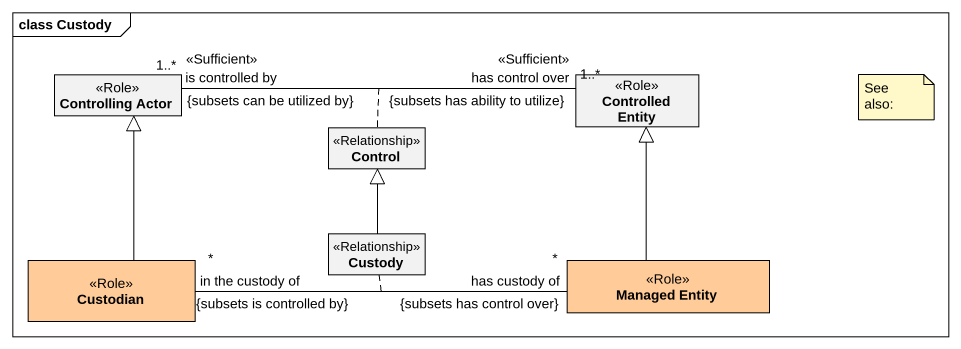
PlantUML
@startuml
mainframe class Custody
hide circle
hide empty members
class "Controlling Actor" as Controlling_Actor <<Role>>
class "Controlled Entity" as Controlled_Entity <<Role>>
class "Control" as Control_ <<Relationship>>
class Custodian <<Role>> #FFCC99
class Custody <<Relationship>>
class "Managed Entity" as Managed_Entity <<Role>> #FFCC99
Controlling_Actor "is controlled by\n{subsets can be utilized by}\n1..*\n<<Sufficient>>" -right- "has control over\n{subsets has ability to utilize}\n1..*\n<<Sufficient>>" Controlled_Entity
(Controlling_Actor, Controlled_Entity) .. Control_
Custodian -up-|> Controlling_Actor
Custodian "in the custody of\n{subsets is controlled by}\n*" -right- "has custody of\n{subsets has control over}\n*" Managed_Entity
(Custodian, Managed_Entity) .. Custody
Custody -up-|> Control_
Managed_Entity -up-|> Controlled_Entity
note as N1
  See also:
end note
@enduml
